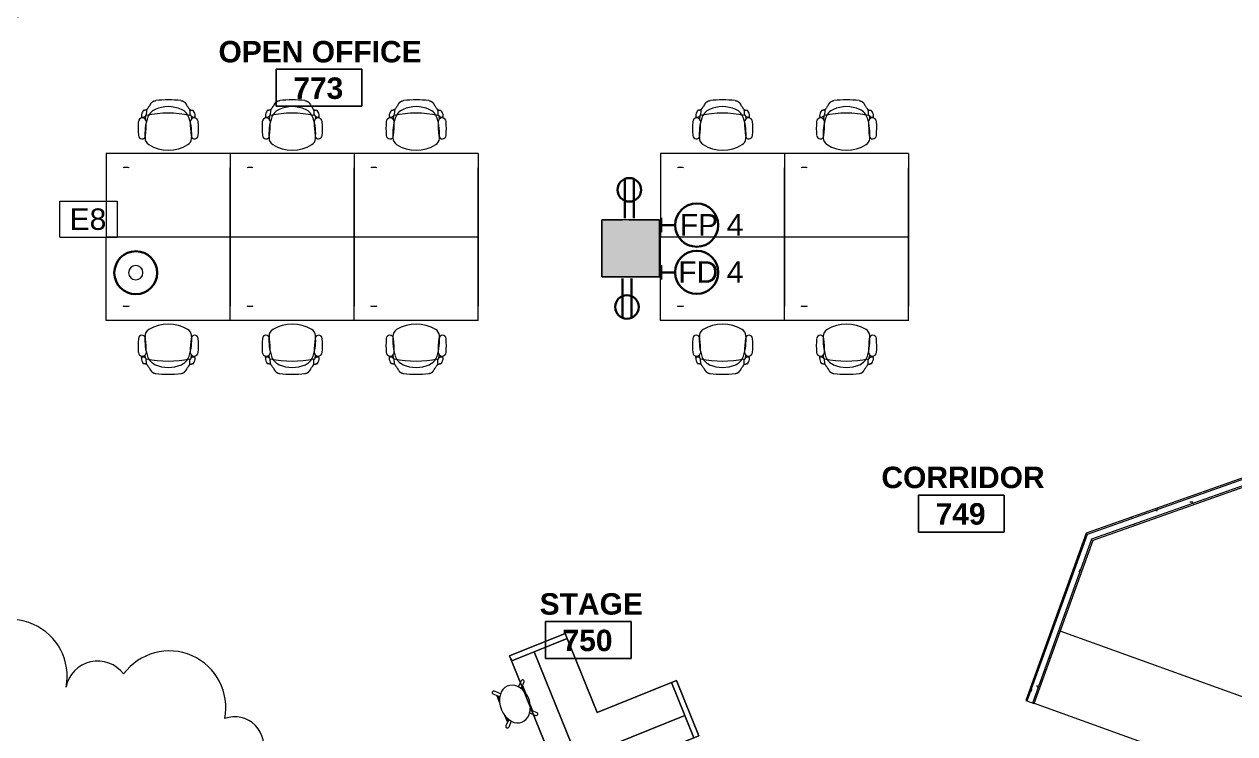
# Model space of a CAD drawing. Header units: inches. Extents: x -2349 to 1043, y -456 to 2193.
# Drawn here: x -1510 to -1003, y 655 to 953 of the extents above; entities that cross this region are included whole.
import ezdxf

# ---------------------------------------------------------------- set-up
doc = ezdxf.new("R2010")
doc.units = ezdxf.units.IN
doc.header["$MEASUREMENT"] = 0
for name, color, linetype, lineweight in [('5033_00_7th-9th Floors_Updated_dwg', 8, 'Continuous', 9), ('A-ANNO-KEYN', 231, 'Continuous', 9), ('A-ANNO-NOTE', 131, 'Continuous', 30), ('A-AREA-IDEN', 2, 'Continuous', 9), ('A-COLS', 52, 'Continuous', 13), ('A-DETL-GENF', 92, 'Continuous', 9), ('A-WALL', 113, 'Continuous', 13), ('A-Wall-Exst', 7, 'Continuous', 9), ('A-WALL-PATT', 111, 'Continuous', 13), ('COLUMN', 7, 'Continuous', 9), ('E-ELEC-FIXT', 91, 'Continuous', 9), ('G-ANNO-REVC', 71, 'Continuous', 9), ('I-FURN', 30, 'Continuous', 9), ('I-WALL', 2, 'Continuous', 13), ('Q-CASE', 31, 'Continuous', 9)]:
    doc.layers.add(name, color=color, linetype=linetype, lineweight=lineweight)
doc.styles.add('Arial', font='arial.ttf', dxfattribs={"height": 9})
doc.styles.add('Swis721 Lt BT', font='swissl.ttf', dxfattribs={"height": 9})
doc.styles.add('Swis721 Lt BT_B', font='', dxfattribs={"height": 9})
doc.styles.get('Swis721 Lt BT_B').set_extended_font_data('Swis721 Lt BT', bold=True)
pattern_1 = [(0, (0, 0), (30.72, 7.68), [1.267, -21.773, 1.267, -21.773, -122.88]), (0, (0, 0), (30.72, 7.68), [-46.08, 1.267, -44.813, 1.267, -21.773, -53.76]), (0, (0, 0), (30.72, 7.68), [-115.2, 1.267, -14.093, 1.267, -37.133]), (120, (11.52, 3.84), (-22.011075, 22.7643), [1.267, -21.773, 1.267, -21.773, -122.88]), (120, (11.52, 3.84), (-22.011075, 22.7643), [-46.08, 1.267, -44.813, 1.267, -21.773, -53.76]), (120, (11.52, 3.84), (-22.011075, 22.7643), [-115.2, 1.267, -14.093, 1.267, -37.133]), (240, (15.36, 19.2), (-8.708925, -30.4443), [1.267, -21.773, 1.267, -21.773, -122.88]), (240, (15.36, 19.2), (-8.708925, -30.4443), [-46.08, 1.267, -44.813, 1.267, -21.773, -53.76]), (240, (15.36, 19.2), (-8.708925, -30.4443), [-115.2, 1.267, -14.093, 1.267, -37.133])]

# ---------------------------------------------------------------- blocks, each defined once
blk = doc.blocks.new('5033_00_7th-9th Floors_Updated_dwg-8585573-7TH FLOOR POWER _ SIGNAL')
at = {"layer": 'A-Wall-Exst'}
blk.add_hatch(color=256, dxfattribs=at).paths.add_polyline_path([(-1244.05, 667), (-1268.05, 667.01), (-1268.03, 691), (-1268.03, 690.98), (-1268.03, 667.01), (-1244.05, 667.01)], flags=0)
for p, q in [((-1268.05, 667.01), (-1268.03, 691)), ((-1268.03, 691), (-1268.03, 690.98)), ((-1268.03, 690.98), (-1268.03, 667.01)), ((-1244.05, 667), (-1268.05, 667.01)), ((-1268.03, 667.01), (-1244.05, 667.01)), ((-1244.05, 667.01), (-1244.05, 667))]:
    blk.add_line(p, q, dxfattribs=at)
at = {"layer": 'COLUMN'}
for p, q in [((-1268.03, 691), (-1259.42, 691)), ((-1259.42, 691), (-1268.03, 691)), ((-1256.67, 691), (-1244.03, 691)), ((-1244.03, 691), (-1256.67, 691)), ((-1244.03, 667), (-1268.03, 667)), ((-1268.03, 667), (-1244.03, 667))]:
    blk.add_line(p, q, dxfattribs=at)
blk = doc.blocks.new('Columns 1 - Columns 1-7118049-7TH FLOOR POWER _ SIGNAL')
at = {"layer": 'A-COLS', "lineweight": 9}
h = blk.add_hatch(color=7, dxfattribs=at)
h.paths.add_polyline_path([(862, -405.11), (861.98, -372.97), (801.98, -351.58), (801.98, -383.71), (861.95, -405.09)], flags=0)
h.paths.add_polyline_path([(994.48, -377), (1004.95, -376.98), (1004.95, -365), (986.95, -365), (986.95, -377), (993.97, -377)], flags=0)
h.paths.add_polyline_path([(514, -281.76), (514, -249.63), (453.98, -228.24), (453.98, -260.37), (513.95, -281.74)], flags=0)
h.paths.add_polyline_path([(166, -158.41), (166, -126.28), (105.98, -104.89), (105.98, -137.02), (165.95, -158.39)], flags=0)
h.paths.add_polyline_path([(-182, -35.06), (-182, -2.93), (-242.02, 18.46), (-242.02, -13.67), (-182.05, -35.04)], flags=0)
h.paths.add_polyline_path([(-1982.09, 88.27), (-1922.03, 109.69), (-1922.03, 140.32), (-1982.09, 118.92), (-1982.06, 97), (-1976.88, 98.83), (-1974.21, 91.29), (-1982.09, 88.5), (-1982.09, 88.41)], flags=0)
h.paths.add_polyline_path([(-530, 88.28), (-530, 120.42), (-590.02, 141.81), (-590.02, 109.68), (-530.05, 88.3)], flags=0)
h.paths.add_polyline_path([(843.95, 109), (843.91, 133), (819.95, 133), (819.95, 109), (840.1, 109)], flags=0)
h.paths.add_polyline_path([(1000.37, 115), (1004.95, 115.02), (1004.95, 127), (986.95, 127), (986.95, 115), (998.45, 115)], flags=0)
h.paths.add_polyline_path([(-1634.06, 211.7), (-1574.03, 233.05), (-1574.03, 264.36), (-1634.06, 242.96), (-1634.06, 211.72)], flags=0)
h.paths.add_polyline_path([(-878.47, 211.8), (-878.47, 243.93), (-938.5, 265.32), (-938.5, 233.19), (-878.52, 211.82)], flags=0)
h.paths.add_polyline_path([(495.95, 232), (495.95, 256), (472.03, 256), (472.03, 232), (492.75, 232)], flags=0)
h.paths.add_polyline_path([(-1286.05, 334.98), (-1268.05, 341.39), (-1268.05, 345.6), (-1256.05, 349.87), (-1244.05, 345.6), (-1244.05, 341.38), (-1226.05, 335.02), (-1226.06, 367), (-1256.05, 377.69), (-1286.05, 367), (-1286.05, 334.99)], flags=0)
h.paths.add_polyline_path([(-2021.16, 351.64), (-2013.01, 374.21), (-2035.58, 382.36), (-2043.73, 359.79), (-2041.62, 359.02)], flags=0)
h.paths.add_polyline_path([(-207.74, 478), (-200.03, 478), (-200.03, 502), (-219.79, 502), (-224.03, 490.27), (-224.03, 478), (-208.32, 478)], flags=0)
h.paths.add_polyline_path([(-224.03, 501.32), (-223.78, 502), (-224.03, 502)], flags=0)
h.paths.add_polyline_path([(-549.3, 601), (-548.03, 601), (-548.03, 625), (-569.15, 625), (-572.03, 617.05), (-572.03, 601), (-556.09, 601)], flags=0)
h.paths.add_polyline_path([(496.2, 601), (496.2, 625), (472.2, 625), (472.2, 601), (492.75, 601)], flags=0)
h.paths.add_polyline_path([(831.97, 601.06), (843.95, 601.08), (843.91, 625.06), (819.95, 625.06), (819.95, 601.06), (831.95, 601.06)], flags=0)
h.paths.add_polyline_path([(999.15, 607.06), (1004.95, 607.08), (1004.95, 619.06), (986.95, 619.06), (986.95, 607.06), (998.45, 607.06)], flags=0)
h.paths.add_polyline_path([(-1887.92, 720.64), (-1879.77, 743.21), (-1902.34, 751.36), (-1910.49, 728.79), (-1899.81, 724.93)], flags=0)
h.paths.add_polyline_path([(-910.74, 724), (-896.03, 724), (-896.03, 748), (-920.67, 748), (-920.67, 724), (-911.68, 724)], flags=0)
h.paths.add_polyline_path([(-1616.03, 724), (-1592.03, 724), (-1592.03, 748), (-1616.03, 748), (-1616.03, 731.5)], flags=0)
h.paths.add_polyline_path([(-1843.5, 843.64), (-1835.35, 866.21), (-1857.93, 874.36), (-1866.08, 851.79), (-1845.61, 844.39)], flags=0)
h.paths.add_polyline_path([(492.75, 847), (496.2, 847), (496.2, 871), (472.2, 871), (472.2, 847), (479.89, 847)], flags=0)
h.paths.add_polyline_path([(-1574.05, 847), (-1574.06, 871), (-1616.19, 871), (-1616.19, 847), (-1576.33, 847)], flags=0)
h.paths.add_polyline_path([(-1268.03, 847.03), (-1243.86, 847.03), (-1243.86, 871), (-1268.03, 871), (-1268.03, 863.81)], flags=0)
h.paths.add_polyline_path([(843.95, 1093), (843.91, 1117), (819.95, 1117), (819.95, 1093), (840.1, 1093)], flags=0)
h.paths.add_polyline_path([(482.08, 1093), (495.95, 1093), (495.95, 1117), (471.83, 1117), (471.83, 1093), (481.27, 1093)], flags=0)
h.paths.add_polyline_path([(-1259.55, 1093.21), (-1244.3, 1093.21), (-1244.3, 1117.25), (-1268.29, 1117.25), (-1268.29, 1093.21), (-1268.07, 1093.21)], flags=0)
h.paths.add_polyline_path([(-1607.55, 1093.21), (-1592.35, 1093.21), (-1592.35, 1117.25), (-1616.3, 1117.25), (-1616.3, 1093.21), (-1616.07, 1093.21)], flags=0)
h.paths.add_polyline_path([(993.95, 1099), (1004.95, 1099.02), (1004.95, 1111), (986.95, 1111), (986.95, 1099), (993.94, 1099)], flags=0)
h.paths.add_polyline_path([(-1594.42, 1339.25), (-1592.3, 1339.25), (-1592.3, 1363.25), (-1616.3, 1363.25), (-1616.3, 1339.25), (-1600.55, 1339.25)], flags=0)
h.paths.add_polyline_path([(-1268.3, 1339.25), (-1244.3, 1339.25), (-1244.3, 1363.25), (-1268.3, 1363.25), (-1268.3, 1343.02)], flags=0)
h.paths.add_polyline_path([(471.95, 1462.86), (495.95, 1462.86), (495.95, 1486.86), (471.95, 1486.86)], flags=0)
h.paths.add_polyline_path([(801.95, 1567), (861.95, 1588.4), (861.95, 1619.14), (850.07, 1619.14), (850, 1619.04), (849.95, 1619.16), (849.95, 1622.86), (801.95, 1605.75), (801.95, 1567.02)], flags=0)
h.paths.add_polyline_path([(-1592.05, 1585.02), (-1592.05, 1609.02), (-1616.05, 1609.02), (-1616.05, 1585.02)], flags=0)
h.paths.add_polyline_path([(-1244.3, 1585.27), (-1244.3, 1609.27), (-1268.3, 1609.27), (-1268.3, 1585.27)], flags=0)
h.paths.add_polyline_path([(-1678.05, 1731.02), (-1654.55, 1731.02), (-1654.55, 1776.02), (-1678.05, 1776.02), (-1678.05, 1772.52), (-1658.05, 1772.52), (-1658.05, 1734.52), (-1678.05, 1734.52)], flags=0)
h.paths.add_polyline_path([(-921.05, 1827.02), (-895.05, 1827.02), (-895.05, 1853.02), (-921.05, 1853.02), (-921.05, 1827.76)], flags=0)
h.paths.add_polyline_path([(496.95, 1827.02), (496.95, 1853.02), (470.95, 1853.02), (470.95, 1827.02), (492.75, 1827.02)], flags=0)
h.paths.add_polyline_path([(148.95, 1827.02), (148.95, 1853.02), (122.95, 1853.02), (122.95, 1827.02), (145.4, 1827.02)], flags=0)
h.paths.add_polyline_path([(-559.8, 1827.02), (-547.04, 1827.02), (-547.04, 1853.02), (-573.04, 1853.02), (-573.04, 1827.02), (-560.05, 1827.02)], flags=0)
h.paths.add_polyline_path([(-214.73, 1827.04), (-199.03, 1827.04), (-199.03, 1853.03), (-225.05, 1853.03), (-225.05, 1827.04), (-214.81, 1827.04)], flags=0)
h.paths.add_polyline_path([(-1604.86, 1828.27), (-1592.3, 1828.27), (-1592.3, 1852.27), (-1600.05, 1852.27), (-1600.05, 2104.82), (-1574.05, 2104.82), (-1574.05, 2138.82), (-1608.05, 2138.82), (-1608.05, 1852.27), (-1616.3, 1852.27), (-1616.3, 1828.27), (-1605.11, 1828.27)], flags=0)
h.paths.add_polyline_path([(-1246.45, 1828.27), (-1244.3, 1828.27), (-1244.3, 1852.27), (-1268.3, 1852.27), (-1268.3, 1828.27), (-1252.55, 1828.27)], flags=0)
h.paths.add_polyline_path([(-1629.95, 1836.02), (-1620.8, 1836.02), (-1620.8, 1844.02), (-1678.05, 1844.02), (-1678.05, 1836.02)], flags=0)
h.paths.add_polyline_path([(861.95, 2100.07), (861.95, 2138.82), (801.95, 2138.82), (801.95, 2110.02), (831.95, 2110.02), (831.95, 2100.07), (853.95, 2100.07)], flags=0)
h.paths.add_polyline_path([(-878.05, 2104.79), (-878.05, 2138.82), (-938.13, 2138.82), (-938.13, 2104.79)], flags=0)
h.paths.add_polyline_path([(-1225.94, 2104.81), (-1225.94, 2138.82), (-1286.03, 2138.82), (-1286.03, 2104.81)], flags=0)
h.paths.add_polyline_path([(165.96, 2104.82), (165.96, 2138.82), (105.95, 2138.82), (105.95, 2104.82)], flags=0)
h.paths.add_polyline_path([(454.05, 2104.82), (513.95, 2104.82), (513.95, 2138.82), (454.05, 2138.82)], flags=0)
h.paths.add_polyline_path([(-590.05, 2104.82), (-530.05, 2104.82), (-530.05, 2138.82), (-590.05, 2138.82)], flags=0)
h.paths.add_polyline_path([(-181.82, 2104.82), (-181.82, 2138.82), (-242.05, 2138.82), (-242.05, 2104.82), (-189.08, 2104.82)], flags=0)
at = {"layer": 'A-COLS', "color": 8, "lineweight": 20}
for p, q in [((-1243.86, 871), (-1268.03, 871)), ((-1268.03, 871), (-1268.03, 847.03)), ((-1243.86, 847.03), (-1243.86, 871)), ((-1268.03, 847.03), (-1243.86, 847.03))]:
    blk.add_line(p, q, dxfattribs=at)
blk = doc.blocks.new('Steelcase - Ology - Desk Electric - Rectangular - 29__ D - 52_ x 35_-7821944-7TH FLOOR POWER _ SIGNAL')
at = {"layer": 'I-FURN'}
for p, q in [((-29, -23.78), (-29, 11.22)), ((23, 11.22), (-29, 11.22)), ((23, -23.78), (23, 11.22)), ((-29, -23.78), (23, -23.78))]:
    blk.add_line(p, q, dxfattribs=at)
blk = doc.blocks.new('Steelcase - Ology - Desk Electric - Base - Rectangular - 29__ D - 34__ W - 76__ W-7821946-7TH FLOOR POWER _ SIGNAL')
at = {"layer": 'I-FURN'}
for p, q in [((-28.68, 11.22), (-28.68, -17.78)), ((13.8, -17.79), (13.8, -17.83)), ((13.8, -17.83), (14.11, -17.9)), ((14.11, -17.9), (16.01, -17.9)), ((16.01, -17.9), (16.31, -17.83)), ((16.31, -17.83), (16.31, -17.79))]:
    blk.add_line(p, q, dxfattribs=at)
blk = doc.blocks.new('Steelcase - Ology - Desk Electric - Rectangular - 29__ D - 52_ x 35_-7821971-7TH FLOOR POWER _ SIGNAL')
at = {"layer": 'I-FURN'}
for p, q in [((-29, 23.78), (-29, -11.22)), ((-29, 23.78), (23, 23.78)), ((23, 23.78), (23, -11.22)), ((23, -11.22), (-29, -11.22))]:
    blk.add_line(p, q, dxfattribs=at)
blk = doc.blocks.new('Steelcase - Ology - Desk Electric - Base - Rectangular - 29__ D - 34__ W - 76__ W-7821973-7TH FLOOR POWER _ SIGNAL')
at = {"layer": 'I-FURN'}
for p, q in [((-28.68, -11.22), (-28.68, 17.78)), ((13.8, 17.83), (14.11, 17.9)), ((13.8, 17.79), (13.8, 17.83)), ((14.11, 17.9), (16.01, 17.9)), ((16.01, 17.9), (16.31, 17.83)), ((16.31, 17.83), (16.31, 17.79))]:
    blk.add_line(p, q, dxfattribs=at)
blk = doc.blocks.new('Steelcase - Ology - Desk Electric - Rectangular - 29__ D - 52_ x 35_-V31-7TH FLOOR POWER _ SIGNAL')
at = {"layer": 'I-FURN'}
for p, q in [((-29, 23.78), (-29, -11.22)), ((-29, 23.78), (23, 23.78)), ((23, 23.78), (23, -11.22)), ((23, -11.22), (-29, -11.22))]:
    blk.add_line(p, q, dxfattribs=at)
blk = doc.blocks.new('Steelcase - Seating - Series 1 - Task Chair - Task Chair-7826190-7TH FLOOR POWER _ SIGNAL')
at = {"layer": 'I-FURN'}
for p, q in [((-10.17, -2.55), (-10.38, -2.55)), ((-9.88, -5.14), (-9.56, -4.85)), ((-9.56, -4.85), (-9.71, -6.23)), ((-9.09, -2.55), (-9.22, -4.65)), ((9.09, -2.55), (9.09, -4.68)), ((9.2, -4.34), (9.09, -4.19)), ((9.88, -5.14), (9.56, -4.85)), ((9.56, -4.85), (9.71, -6.22)), ((10.17, -2.55), (10.38, -2.55)), ((-11.19, -5.22), (-11.25, -5.79)), ((11.19, -5.22), (11.25, -5.79))]:
    blk.add_line(p, q, dxfattribs=at)
for centre, radius, start, end in [((-2.85, -9.17), 7.99, 142.7486, 147.2514), ((-0.12, -48.46), 44.74, 78.1161, 101.7376), ((-3.05, -7.65), 6, 114.254, 162.1001), ((0, -14.41), 13.41, 65.746, 114.254), ((3.05, -7.65), 6, 17.8999, 65.746), ((2.85, -9.17), 7.99, 32.7486, 37.2514), ((22.73, -9.96), 35.4, 175.7229, 184.9987), ((-10.88, -7.44), 1.69, 4.2771, 175.7229), ((11.73, -12.42), 21.53, 162.1001, 184.2769), ((-61.01, -7.05), 51.82, 353.3109, 359.705), ((-12.1, -12.55), 21.92, 355.1341, 17.8999), ((10.88, -7.43), 1.68, 4.515, 180.2888), ((61.01, -7.18), 51.82, 180.2888, 186.6891), ((-22.73, -10.08), 35.4, 355.0013, 4.515), ((-11.04, -13.04), 1.5, 184.9987, 353.3109), ((-6.5, -14.17), 3.24, 177.4671, 238.7484), ((6.5, -14.16), 3.25, 301.2516, 355.7231), ((11.04, -13.04), 1.5, 186.6891, 355.0013), ((0, -3.46), 15.77, 238.7484, 301.2516)]:
    blk.add_arc(centre, radius, start, end, dxfattribs=at)
for centre, major_axis, ratio, start_param, end_param in [((-7.15, 5.5), (0.87, 6.2), 0.154562, 3.399732, 3.701416), ((0.01, -31.09), (37.17, 0.02), 0.886583, 1.427587, 1.713397), ((7.16, 5.51), (-0.87, 6.2), 0.154825, 2.582529, 2.883606), ((-9.53, -4.74), (0.03, 2.1), 0.841362, 1.08627, 1.703617), ((-10.94, -4.92), (-0.004, 0.422), 0.857374, 1.745249, 2.84774), ((-8.59, -6.34), (1.72, 5.94), 0.52706, 1.108678, 1.274239), ((-9.88, -3.86), (0.31, 1.61), 0.651034, 0.76658, 1.051038), ((2.41, 4.34), (12.7, 6.86), 0.060387, 3.254097, 3.377177), ((14.26, 36.92), (23.61, 40.36), 0.024762, 2.883774, 2.945408), ((-4.52, 16.42), (4.45, 18.42), 0.085659, 3.22746, 3.341758), ((-4.27, 16.52), (4.71, 18.52), 0.083254, 3.342674, 3.400954), ((86.51, -0.26), (95.89, 4.54), 0.22439, 2.946156, 2.989179), ((-86.51, -0.11), (-95.89, 4.68), 0.223967, 3.294323, 3.337389), ((4.31, 16.54), (-4.67, 18.53), 0.08384, 2.882769, 2.961473), ((4.62, 16.47), (-4.35, 18.45), 0.086501, 2.96286, 3.053569), ((-14.1, 37.05), (-23.45, 40.49), 0.023763, 3.337899, 3.400622), ((-2.41, 4.34), (-12.7, 6.86), 0.060387, 2.906008, 3.029088), ((9.88, -3.86), (-0.31, 1.61), 0.651034, 5.232147, 5.516606), ((8.59, -6.34), (-1.72, 5.94), 0.52706, 5.008946, 5.174507), ((10.94, -4.92), (0.004, 0.422), 0.857374, 3.435445, 4.537937), ((9.53, -4.74), (-0.03, 2.1), 0.841362, 4.579568, 5.196915), ((-11.02, -3.62), (-0.99, 1.63), 0.718676, 2.427045, 3.274454), ((11.02, -3.62), (0.99, 1.63), 0.718676, 3.008732, 3.85614)]:
    blk.add_ellipse(centre, major_axis=major_axis, ratio=ratio, start_param=start_param, end_param=end_param, dxfattribs=at)
for points, knots in [([(-7.38, 0.17), (-7.35, 0.26), (-7.27, 0.4), (-7.14, 0.56), (-7.05, 0.66), (-6.98, 0.73), (-6.91, 0.8), (-6.83, 0.86), (-6.74, 0.93), (-6.65, 1), (-6.56, 1.06), (-6.46, 1.12), (-6.36, 1.18), (-6.25, 1.24), (-6.14, 1.29), (-5.99, 1.35), (-5.72, 1.45), (-5.46, 1.5), (-5.29, 1.53)], [-1, -1, -1, -1, -0.833333, -0.75, -0.708333, -0.666667, -0.625, -0.583333, -0.541667, -0.5, -0.458333, -0.416667, -0.375, -0.333333, -0.291667, -0.25, -0.166667, 0, 0, 0, 0]), ([(5.29, 1.53), (5.46, 1.51), (5.72, 1.45), (5.99, 1.36), (6.14, 1.29), (6.25, 1.24), (6.36, 1.19), (6.46, 1.13), (6.56, 1.07), (6.65, 1), (6.74, 0.94), (6.83, 0.87), (6.91, 0.8), (6.98, 0.73), (7.05, 0.66), (7.14, 0.57), (7.27, 0.4), (7.35, 0.26), (7.38, 0.18)], [-1, -1, -1, -1, -0.833333, -0.75, -0.708333, -0.666667, -0.625, -0.583333, -0.541667, -0.5, -0.458333, -0.416667, -0.375, -0.333333, -0.291667, -0.25, -0.166667, 0, 0, 0, 0]), ([(-9, -2.35), (-9.06, -2.35), (-9.17, -2.37), (-9.39, -2.4), (-9.6, -2.44), (-9.74, -2.47), (-9.81, -2.49), (-9.84, -2.5), (-9.85, -2.5)], [0, 0, 0, 0, 0.142857, 0.285714, 0.571429, 0.785714, 0.892857, 1, 1, 1, 1]), ([(9, -2.35), (9.06, -2.35), (9.17, -2.37), (9.39, -2.4), (9.6, -2.44), (9.74, -2.47), (9.81, -2.49), (9.84, -2.5), (9.85, -2.5)], [0, 0, 0, 0, 0.142857, 0.285714, 0.571429, 0.785714, 0.892857, 1, 1, 1, 1])]:
    blk.add_open_spline(points, degree=3, knots=knots, dxfattribs=at)
blk = doc.blocks.new('Steelcase - Seating - Series 1 - Task Chair - Task Chair-7826191-7TH FLOOR POWER _ SIGNAL')
at = {"layer": 'I-FURN'}
for p, q in [((-11.19, 5.22), (-11.25, 5.79)), ((-9.88, 5.14), (-9.56, 4.85)), ((-9.56, 4.85), (-9.71, 6.23)), ((9.56, 4.85), (9.71, 6.22)), ((9.88, 5.14), (9.56, 4.85)), ((11.19, 5.22), (11.25, 5.79)), ((-10.17, 2.55), (-10.38, 2.55)), ((-9.09, 2.55), (-9.22, 4.65)), ((9.09, 2.55), (9.09, 4.68)), ((9.2, 4.34), (9.09, 4.19)), ((10.17, 2.55), (10.38, 2.55))]:
    blk.add_line(p, q, dxfattribs=at)
for centre, radius, start, end in [((-6.5, 14.17), 3.24, 121.2516, 182.5329), ((0, 3.46), 15.77, 58.7484, 121.2516), ((6.5, 14.16), 3.25, 4.2769, 58.7484), ((22.73, 9.96), 35.4, 175.0013, 184.2771), ((-11.04, 13.04), 1.5, 6.6891, 175.0013), ((11.73, 12.42), 21.53, 175.7231, 197.8999), ((-61.01, 7.05), 51.82, 0.295, 6.6891), ((-12.1, 12.55), 21.92, 342.1001, 4.8659), ((61.01, 7.18), 51.82, 173.3109, 179.7112), ((11.04, 13.04), 1.5, 4.9987, 173.3109), ((-22.73, 10.08), 35.4, 355.485, 4.9987), ((-10.88, 7.44), 1.69, 184.2771, 355.7229), ((-3.05, 7.65), 6, 197.8999, 245.746), ((3.05, 7.65), 6, 294.254, 342.1001), ((10.88, 7.43), 1.68, 179.7112, 355.485), ((-2.85, 9.17), 7.99, 212.7486, 217.2514), ((-0.12, 48.46), 44.74, 258.2624, 281.8839), ((0, 14.41), 13.41, 245.746, 294.254), ((2.85, 9.17), 7.99, 322.7486, 327.2514)]:
    blk.add_arc(centre, radius, start, end, dxfattribs=at)
for centre, major_axis, ratio, start_param, end_param in [((-10.94, 4.92), (0.004, 0.422), 0.857374, 0.293852, 1.396344), ((-11.02, 3.62), (0.99, 1.63), 0.718676, 6.150324, 6.997733), ((11.02, 3.62), (-0.99, 1.63), 0.718676, 5.568638, 6.416046), ((10.94, 4.92), (-0.004, 0.422), 0.857374, 4.886841, 5.989333), ((-9.53, 4.74), (-0.03, 2.1), 0.841362, 1.437975, 2.055322), ((-8.59, 6.34), (-1.72, 5.94), 0.52706, 1.867354, 2.032914), ((-9.88, 3.86), (-0.31, 1.61), 0.651034, 2.090555, 2.375013), ((2.41, -4.34), (-12.7, 6.86), 0.060387, 6.047601, 6.170681), ((14.26, -36.92), (-23.61, 40.36), 0.024762, 0.196185, 0.257818), ((-4.52, -16.42), (-4.45, 18.42), 0.085659, 6.08302, 6.197318), ((-4.27, -16.52), (-4.71, 18.52), 0.083254, 6.023824, 6.082104), ((86.51, 0.26), (-95.89, 4.54), 0.22439, 0.152414, 0.195437), ((-7.15, -5.5), (-0.87, 6.2), 0.154562, 5.723362, 6.025046), ((7.16, -5.51), (0.87, 6.2), 0.154825, 0.257987, 0.559064), ((-86.51, 0.11), (95.89, 4.68), 0.223967, 6.087389, 6.130455), ((4.31, -16.54), (4.67, 18.53), 0.08384, 0.18012, 0.258824), ((4.62, -16.47), (4.35, 18.45), 0.086501, 0.088023, 0.178733), ((-14.1, -37.05), (23.45, 40.49), 0.023763, 6.024156, 6.086879), ((-2.41, -4.34), (12.7, 6.86), 0.060387, 0.112505, 0.235585), ((9.88, 3.86), (0.31, 1.61), 0.651034, 3.908172, 4.192631), ((8.59, 6.34), (1.72, 5.94), 0.52706, 4.250271, 4.415832), ((9.53, 4.74), (0.03, 2.1), 0.841362, 4.227863, 4.84521), ((0.01, 31.09), (-37.17, 0.02), 0.886583, 1.428196, 1.714006)]:
    blk.add_ellipse(centre, major_axis=major_axis, ratio=ratio, start_param=start_param, end_param=end_param, dxfattribs=at)
for points, knots in [([(-9, 2.35), (-9.06, 2.35), (-9.17, 2.37), (-9.39, 2.4), (-9.6, 2.44), (-9.74, 2.47), (-9.81, 2.49), (-9.84, 2.5), (-9.85, 2.5)], [0, 0, 0, 0, 0.142857, 0.285714, 0.571429, 0.785714, 0.892857, 1, 1, 1, 1]), ([(9, 2.35), (9.06, 2.35), (9.17, 2.37), (9.39, 2.4), (9.6, 2.44), (9.74, 2.47), (9.81, 2.49), (9.84, 2.5), (9.85, 2.5)], [0, 0, 0, 0, 0.142857, 0.285714, 0.571429, 0.785714, 0.892857, 1, 1, 1, 1]), ([(-7.38, -0.17), (-7.35, -0.26), (-7.27, -0.4), (-7.14, -0.56), (-7.05, -0.66), (-6.98, -0.73), (-6.91, -0.8), (-6.83, -0.86), (-6.74, -0.93), (-6.65, -1), (-6.56, -1.06), (-6.46, -1.12), (-6.36, -1.18), (-6.25, -1.24), (-6.14, -1.29), (-5.99, -1.35), (-5.72, -1.45), (-5.46, -1.5), (-5.29, -1.53)], [-1, -1, -1, -1, -0.833333, -0.75, -0.708333, -0.666667, -0.625, -0.583333, -0.541667, -0.5, -0.458333, -0.416667, -0.375, -0.333333, -0.291667, -0.25, -0.166667, 0, 0, 0, 0]), ([(5.29, -1.53), (5.46, -1.51), (5.72, -1.45), (5.99, -1.36), (6.14, -1.29), (6.25, -1.24), (6.36, -1.19), (6.46, -1.13), (6.56, -1.07), (6.65, -1), (6.74, -0.94), (6.83, -0.87), (6.91, -0.8), (6.98, -0.73), (7.05, -0.66), (7.14, -0.57), (7.27, -0.4), (7.35, -0.26), (7.38, -0.18)], [-1, -1, -1, -1, -0.833333, -0.75, -0.708333, -0.666667, -0.625, -0.583333, -0.541667, -0.5, -0.458333, -0.416667, -0.375, -0.333333, -0.291667, -0.25, -0.166667, 0, 0, 0, 0])]:
    blk.add_open_spline(points, degree=3, knots=knots, dxfattribs=at)
blk = doc.blocks.new('Casework 23 - Casework 3-8037858-7TH FLOOR POWER _ SIGNAL')
at = {"layer": 'I-FURN'}
for p, q in [((-1301.04, 679.14), (-1324.38, 669.71)), ((-1324.38, 669.71), (-1301.04, 679.14)), ((-1301.04, 679.14), (-1324.38, 669.71)), ((-1324.38, 669.71), (-1301.04, 679.14)), ((-1323.53, 667.6), (-1300.19, 677.03)), ((-1314.1, 671.41), (-1300.19, 677.03)), ((-1300.19, 677.03), (-1314.1, 671.41)), ((-1300.19, 677.03), (-1314.1, 671.41)), ((-1300.19, 677.03), (-1301.04, 679.14)), ((-1301.04, 679.14), (-1300.19, 677.03)), ((-1287.66, 646.01), (-1301.04, 679.14)), ((-1301.04, 679.14), (-1287.66, 646.01)), ((-1300.19, 677.03), (-1287.66, 646.01)), ((-1287.66, 646.01), (-1300.19, 677.03)), ((-1314.1, 671.41), (-1323.53, 667.6)), ((-1295.94, 626.48), (-1314.1, 671.41)), ((-1314.1, 671.41), (-1295.94, 626.48)), ((-1324.38, 669.71), (-1323.53, 667.6)), ((-1323.53, 667.6), (-1324.38, 669.71)), ((-1324.38, 669.71), (-1301.61, 613.34)), ((-1301.61, 613.34), (-1324.38, 669.71)), ((-1254.36, 659.46), (-1287.66, 646.01)), ((-1287.66, 646.01), (-1254.36, 659.46)), ((-1287.66, 646.01), (-1256.47, 658.61)), ((-1256.47, 658.61), (-1287.66, 646.01)), ((-1254.36, 659.46), (-1256.47, 658.61)), ((-1256.47, 658.61), (-1254.36, 659.46)), ((-1256.47, 658.61), (-1247.08, 635.37)), ((-1250.85, 644.7), (-1256.47, 658.61)), ((-1256.47, 658.61), (-1250.85, 644.7)), ((-1250.85, 644.7), (-1256.47, 658.61)), ((-1244.97, 636.22), (-1254.36, 659.46)), ((-1254.36, 659.46), (-1244.97, 636.22)), ((-1244.97, 636.22), (-1254.36, 659.46)), ((-1254.36, 659.46), (-1244.97, 636.22)), ((-1250.85, 644.7), (-1295.94, 626.48)), ((-1295.94, 626.48), (-1250.85, 644.7)), ((-1247.08, 635.37), (-1250.85, 644.7)), ((-1301.61, 613.34), (-1244.97, 636.22)), ((-1244.97, 636.22), (-1301.61, 613.34)), ((-1247.08, 635.37), (-1244.97, 636.22)), ((-1244.97, 636.22), (-1247.08, 635.37))]:
    blk.add_line(p, q, dxfattribs=at)
blk = doc.blocks.new('Steelcase Coalesse - Enea - Seating - Cafe Stool - Wood - Counter - Wood Seat-V38-7TH FLOOR POWER _ SIGNAL')
at = {"layer": 'I-FURN'}
for p, q in [((-7.42, 12.7), (-8, 13.28)), ((-5.98, 11.26), (-7.42, 12.7)), ((-5.55, 12.7), (-7.07, 14.22)), ((-5.87, 13.02), (-2.62, 13.02)), ((-4.88, 12.03), (-5.55, 12.7)), ((-5.37, 12.52), (-3.95, 12.52)), ((2.84, 13.02), (5.52, 13.02)), ((5.52, 13.02), (2.84, 13.02)), ((5.01, 12.51), (4.14, 12.51)), ((4.73, 12.23), (5.2, 12.7)), ((5.2, 12.7), (6.86, 14.37)), ((5.87, 11.5), (7.07, 12.7)), ((7.07, 12.7), (7.8, 13.43)), ((-6.14, 3.16), (-8.1, 1.19)), ((-5.03, 2.4), (-7.17, 0.26)), ((-6, 1.43), (-2.81, 1.43)), ((-5.5, 1.93), (-4.13, 1.93)), ((2.84, 1.41), (6.02, 1.41)), ((5.52, 1.91), (4.27, 1.91)), ((5.09, 2.34), (7.17, 0.26)), ((6.22, 3.08), (8.1, 1.19))]:
    blk.add_line(p, q, dxfattribs=at)
for centre, radius, start, end in [((-7.53, 13.75), 0.661, 45, 225), ((-2.84, 7.14), 5.17, 132.4441, 231.0996), ((0.11, 3.73), 9.68, 110.9363, 131.6898), ((0.11, 3.73), 9.68, 69.0637, 110.9363), ((0.11, 3.73), 9.68, 48.3551, 69.0637), ((3.13, 7.15), 5.11, 310.0055, 48.1643), ((7.33, 13.9), 0.661, 315, 135), ((-7.64, 0.73), 0.661, 135, 315), ((0.08, 11.08), 10.07, 232.2276, 308.9187), ((7.64, 0.73), 0.661, 225, 45)]:
    blk.add_arc(centre, radius, start, end, dxfattribs=at)
blk = doc.blocks.new('Casework 19 - Casework 3-8570199-7TH FLOOR POWER _ SIGNAL')
at = {"layer": 'Q-CASE'}
for p, q in [((-933.07, 646.79), (-1075.8, 698.35)), ((-1086.71, 668.15), (-943.98, 616.58)), ((-943.98, 616.58), (-933.07, 646.79))]:
    blk.add_line(p, q, dxfattribs=at)
blk = doc.blocks.new('PS - System Furniture Poke-Thru - 120V-8614908-7TH FLOOR POWER _ SIGNAL')
at = {"layer": 'A-DETL-GENF'}
for start, end in [(360, 180), (180, 360)]:
    blk.add_arc((0, 0), 3, start, end, dxfattribs=at)
blk = doc.blocks.new('PS - Power Device _Wall Base_ - Duplex-4862727-7TH FLOOR POWER _ SIGNAL')
at = {"layer": 'E-ELEC-FIXT'}
for p, q in [((-2050.22, 383.66), (-2050.29, 383.48)), ((-2047.7, 382.55), (-2050.29, 383.48)), ((-2047.7, 382.55), (-2047.64, 382.73))]:
    blk.add_line(p, q, dxfattribs=at)
blk = doc.blocks.new('Room Tag - Room Name and Number-3379422-7TH FLOOR POWER _ SIGNAL')
at = {"layer": 'A-AREA-IDEN'}
for p, q in [((-0.1881, -0.1636), (-0.1881, -0.0018)), ((-0.1881, -0.0018), (0.1869, -0.0018)), ((0.1869, -0.0018), (-0.1881, -0.0018)), ((-0.1881, -0.0018), (-0.1881, -0.1636)), ((0.1869, -0.0018), (0.1869, -0.1636)), ((0.1869, -0.1636), (0.1869, -0.0018)), ((0.1869, -0.1636), (-0.1881, -0.1636)), ((-0.1881, -0.1636), (0.1869, -0.1636))]:
    blk.add_line(p, q, dxfattribs=at)
blk = doc.blocks.new('Keynote Tag - Keynote Number - Boxed-135510-7TH FLOOR POWER _ SIGNAL')
at = {"layer": 'A-ANNO-KEYN'}
for p, q in [((-0.125, -0.0792), (-0.125, 0.0781)), ((-0.125, 0.0781), (0.125, 0.0781)), ((0.125, 0.0781), (0.125, -0.0792)), ((-0.125, -0.0792), (0.125, -0.0792))]:
    blk.add_line(p, q, dxfattribs=at)
blk = doc.blocks.new('Family - ___-9745694-7TH FLOOR POWER _ SIGNAL')
at = {"layer": 'G-ANNO-REVC'}
for centre, radius, start, end in [((-1516.08, 679.45), 23.75, 348.7934, 143.5847), ((-1479.48, 672.2), 13.57, 36.9831, 168.7934), ((-1449.53, 666.27), 23.75, 348.7934, 143.5847), ((-1422.05, 650.28), 12.12, 338.4226, 110.2329)]:
    blk.add_arc(centre, radius, start, end, dxfattribs=at)
blk = doc.blocks.new('Family - ___-9750022-7TH FLOOR POWER _ SIGNAL')
at = {"layer": 'G-ANNO-REVC'}
for centre, radius, start, end in [((-1652.44, 1249.25), 20.3, 0, 154.7912), ((-1594.44, 1249.25), 20.3, 0, 154.7912), ((-1536.44, 1249.25), 20.3, 0, 154.7912), ((-1678.54, 1249.25), 11.6, 48.1897, 180), ((-1620.54, 1249.25), 11.6, 48.1897, 180), ((-1562.54, 1249.25), 11.6, 48.1897, 180), ((-1690.14, 1228.72), 20.53, 90, 244.7912), ((-1516.14, 1237.52), 11.73, 318.1897, 90), ((-1516.14, 1211.13), 20.53, 270, 64.7912), ((-1690.14, 1202.33), 11.73, 138.1897, 270), ((-1690.14, 1170.07), 20.53, 90, 244.7912), ((-1516.14, 1178.87), 11.73, 318.1897, 90), ((-1516.14, 1152.48), 20.53, 270, 64.7912), ((-1690.14, 1143.68), 11.73, 138.1897, 270), ((-1690.14, 1111.43), 20.53, 90, 244.7912), ((-1516.14, 1120.22), 11.73, 318.1897, 90), ((-1516.14, 1093.83), 20.53, 270, 64.7912), ((-1690.14, 1085.04), 11.73, 138.1897, 270), ((-1690.14, 1052.78), 20.53, 90, 244.7912), ((-1516.14, 1061.58), 11.73, 318.1897, 90), ((-1516.14, 1035.19), 20.53, 270, 64.7912), ((-1690.14, 1026.39), 11.73, 138.1897, 270), ((-1690.14, 994.14), 20.53, 90, 244.7912), ((-1516.14, 1002.93), 11.73, 318.1897, 90), ((-1516.14, 976.54), 20.53, 270, 64.7912), ((-1690.14, 967.75), 11.73, 138.1897, 270), ((-1669.84, 956.02), 20.3, 180, 334.7912), ((-1643.74, 956.02), 11.6, 228.1897, 0), ((-1611.84, 956.02), 20.3, 180, 334.7912), ((-1585.74, 956.02), 11.6, 228.1897, 0), ((-1553.84, 956.02), 20.3, 180, 334.7912), ((-1527.74, 956.02), 11.6, 228.1897, 0)]:
    blk.add_arc(centre, radius, start, end, dxfattribs=at)

msp = doc.modelspace()

# ---------------------------------------------------------------- hatches: boundary and pattern name
at = {"layer": 'A-WALL-PATT', "lineweight": 9}
h = msp.add_hatch(dxfattribs=at)
h.set_pattern_fill('FP_1', color=256, style=0, pattern_type=2)
h.set_pattern_definition(pattern_1)
h.paths.add_polyline_path([(-1065.54, 735.96), (-910.75, 790.77), (-914.49, 792.09), (-1064.44, 739), (-1065.42, 736.28)], flags=0)
h = msp.add_hatch(dxfattribs=at)
h.set_pattern_fill('FP_1', color=256, style=0, pattern_type=2)
h.set_pattern_definition(pattern_1)
h.paths.add_polyline_path([(-1065.2, 738.73), (-910.74, 793.42), (-911.68, 793.75), (-1064.92, 739.49), (-1065.1, 739)], flags=0)
h = msp.add_hatch(dxfattribs=at)
h.set_pattern_fill('FP_1', color=256, style=0, pattern_type=2)
h.set_pattern_definition(pattern_1)
h.paths.add_polyline_path([(-1062.76, 736.28), (-910.74, 790.1), (-911.68, 790.43), (-1062.49, 737.04), (-1062.66, 736.55)], flags=0)
h = msp.add_hatch(dxfattribs=at)
h.set_pattern_fill('FP_1', color=256, style=0, pattern_type=2)
h.set_pattern_definition(pattern_1)
h.paths.add_polyline_path([(-1087.34, 668.23), (-1062.49, 737.04), (-1065.54, 735.96), (-1089.7, 669.08)], flags=0)
h = msp.add_hatch(dxfattribs=at)
h.set_pattern_fill('FP_1', color=256, style=0, pattern_type=2)
h.set_pattern_definition(pattern_1)
h.paths.add_polyline_path([(-1086.76, 668.02), (-1062, 736.55), (-1062.76, 736.28), (-1087.34, 668.23)], flags=0)

# ---------------------------------------------------------------- linework, layer by layer
at = {"layer": 'A-ANNO-NOTE'}
for p, q in [((-1258.47, 871.65), (-1258.47, 888.18)), ((-1258.47, 871.65), (-1258.47, 888.18)), ((-1254.64, 871.65), (-1254.64, 888.18)), ((-1243.21, 865.78), (-1243.21, 871.78)), ((-1243.21, 868.78), (-1237.35, 868.78)), ((-1243.21, 845.96), (-1243.21, 851.96)), ((-1243.21, 848.96), (-1237.35, 848.96)), ((-1259.45, 846.38), (-1259.45, 829.85)), ((-1255.62, 846.38), (-1255.62, 829.85)), ((-1255.62, 846.38), (-1255.62, 829.85))]:
    msp.add_line(p, q, dxfattribs=at)
for centre, radius in [((-1256.55, 883.61), 4.95), ((-1228.28, 868.78), 9.07), ((-1463.54, 848.81), 9), ((-1228.28, 848.96), 9.07), ((-1257.54, 834.42), 4.95)]:
    msp.add_circle(centre, radius, dxfattribs=at)
at = {"layer": 'A-WALL'}
for p, q in [((-1064.44, 739), (-910.74, 793.42)), ((-1062.49, 737.04), (-910.74, 790.77)), ((-1089.7, 669.08), (-1064.44, 739)), ((-1087.34, 668.23), (-1062.49, 737.04))]:
    msp.add_line(p, q, dxfattribs=at)
at = {"layer": 'I-WALL'}
for p, q in [((-910.74, 794.08), (-1064.92, 739.49)), ((-1062, 736.55), (-910.74, 790.1)), ((-1064.92, 739.49), (-1090.28, 669.29)), ((-1086.76, 668.02), (-1062, 736.55)), ((-1090.28, 669.29), (-1086.76, 668.02))]:
    msp.add_line(p, q, dxfattribs=at)

# ---------------------------------------------------------------- block references
at = {"layer": '5033_00_7th-9th Floors_Updated_dwg', "color": 7}
msp.add_blockref('5033_00_7th-9th Floors_Updated_dwg-8585573-7TH FLOOR POWER _ SIGNAL', (0, 180.02), dxfattribs=at)
at = {"layer": 'A-ANNO-KEYN', "xscale": 95.99999999999994, "yscale": 95.99999999999994, "zscale": 95.99999999999994}
msp.add_blockref('Keynote Tag - Keynote Number - Boxed-135510-7TH FLOOR POWER _ SIGNAL', (-1483.38, 871.33), dxfattribs=at)
at = {"layer": 'A-AREA-IDEN', "xscale": 95.99999999999994, "yscale": 95.99999999999994, "zscale": 95.99999999999994}
for p in [(-1386.61, 934.37), (-1117.2, 755.66), (-1273.67, 702.55)]:
    msp.add_blockref('Room Tag - Room Name and Number-3379422-7TH FLOOR POWER _ SIGNAL', p, dxfattribs=at)
at = {"layer": 'A-COLS', "lineweight": 9}
msp.add_blockref('Columns 1 - Columns 1-7118049-7TH FLOOR POWER _ SIGNAL', (0, 0), dxfattribs=at)
at = {"layer": 'E-ELEC-FIXT', "rotation": 199.8540428844772}
msp.add_blockref('PS - Power Device _Wall Base_ - Duplex-4862727-7TH FLOOR POWER _ SIGNAL', (-3315.33, 535.55), dxfattribs=at)
at = {"layer": 'E-ELEC-FIXT'}
msp.add_blockref('PS - System Furniture Poke-Thru - 120V-8614908-7TH FLOOR POWER _ SIGNAL', (-1463.54, 848.81), dxfattribs=at)
at = {"layer": 'G-ANNO-REVC'}
for name in ['Family - ___-9750022-7TH FLOOR POWER _ SIGNAL', 'Family - ___-9745694-7TH FLOOR POWER _ SIGNAL']:
    msp.add_blockref(name, (0, 0), dxfattribs=at)
at = {"layer": 'I-FURN'}
for name, p in [('Steelcase - Seating - Series 1 - Task Chair - Task Chair-7826190-7TH FLOOR POWER _ SIGNAL', (-1449.9, 919.52)), ('Steelcase - Seating - Series 1 - Task Chair - Task Chair-7826190-7TH FLOOR POWER _ SIGNAL', (-1397.9, 919.52)), ('Steelcase - Seating - Series 1 - Task Chair - Task Chair-7826190-7TH FLOOR POWER _ SIGNAL', (-1345.94, 919.52)), ('Steelcase - Seating - Series 1 - Task Chair - Task Chair-7826190-7TH FLOOR POWER _ SIGNAL', (-1217.4, 919.52)), ('Steelcase - Seating - Series 1 - Task Chair - Task Chair-7826190-7TH FLOOR POWER _ SIGNAL', (-1165.44, 919.52)), ('Steelcase - Seating - Series 1 - Task Chair - Task Chair-7826191-7TH FLOOR POWER _ SIGNAL', (-1449.9, 808.02)), ('Steelcase - Seating - Series 1 - Task Chair - Task Chair-7826191-7TH FLOOR POWER _ SIGNAL', (-1397.9, 808.02)), ('Steelcase - Seating - Series 1 - Task Chair - Task Chair-7826191-7TH FLOOR POWER _ SIGNAL', (-1345.94, 808.02)), ('Steelcase - Seating - Series 1 - Task Chair - Task Chair-7826191-7TH FLOOR POWER _ SIGNAL', (-1217.4, 808.02)), ('Steelcase - Seating - Series 1 - Task Chair - Task Chair-7826191-7TH FLOOR POWER _ SIGNAL', (-1165.44, 808.02)), ('Casework 23 - Casework 3-8037858-7TH FLOOR POWER _ SIGNAL', (17.65, 18.23))]:
    msp.add_blockref(name, p, dxfattribs=at)
for name, p, rotation in [('Steelcase - Ology - Desk Electric - Rectangular - 29__ D - 52_ x 35_-7821944-7TH FLOOR POWER _ SIGNAL', (-1452.9, 875.03), 180), ('Steelcase - Ology - Desk Electric - Rectangular - 29__ D - 52_ x 35_-7821944-7TH FLOOR POWER _ SIGNAL', (-1400.9, 875.03), 180), ('Steelcase - Ology - Desk Electric - Rectangular - 29__ D - 52_ x 35_-7821944-7TH FLOOR POWER _ SIGNAL', (-1348.94, 875.03), 180), ('Steelcase - Ology - Desk Electric - Rectangular - 29__ D - 52_ x 35_-7821944-7TH FLOOR POWER _ SIGNAL', (-1220.4, 875.03), 180), ('Steelcase - Ology - Desk Electric - Rectangular - 29__ D - 52_ x 35_-7821944-7TH FLOOR POWER _ SIGNAL', (-1168.44, 875.03), 180), ('Steelcase - Ology - Desk Electric - Base - Rectangular - 29__ D - 34__ W - 76__ W-7821946-7TH FLOOR POWER _ SIGNAL', (-1452.58, 875.03), 180), ('Steelcase - Ology - Desk Electric - Base - Rectangular - 29__ D - 34__ W - 76__ W-7821946-7TH FLOOR POWER _ SIGNAL', (-1400.58, 875.03), 180), ('Steelcase - Ology - Desk Electric - Base - Rectangular - 29__ D - 34__ W - 76__ W-7821946-7TH FLOOR POWER _ SIGNAL', (-1348.62, 875.03), 180), ('Steelcase - Ology - Desk Electric - Base - Rectangular - 29__ D - 34__ W - 76__ W-7821946-7TH FLOOR POWER _ SIGNAL', (-1220.08, 875.03), 180), ('Steelcase - Ology - Desk Electric - Base - Rectangular - 29__ D - 34__ W - 76__ W-7821946-7TH FLOOR POWER _ SIGNAL', (-1168.12, 875.03), 180), ('Steelcase - Ology - Desk Electric - Rectangular - 29__ D - 52_ x 35_-V31-7TH FLOOR POWER _ SIGNAL', (-1452.9, 852.59), 180), ('Steelcase - Ology - Desk Electric - Base - Rectangular - 29__ D - 34__ W - 76__ W-7821973-7TH FLOOR POWER _ SIGNAL', (-1452.58, 852.59), 180), ('Steelcase - Ology - Desk Electric - Rectangular - 29__ D - 52_ x 35_-7821971-7TH FLOOR POWER _ SIGNAL', (-1400.9, 852.59), 180), ('Steelcase - Ology - Desk Electric - Base - Rectangular - 29__ D - 34__ W - 76__ W-7821973-7TH FLOOR POWER _ SIGNAL', (-1400.58, 852.59), 180), ('Steelcase - Ology - Desk Electric - Rectangular - 29__ D - 52_ x 35_-7821971-7TH FLOOR POWER _ SIGNAL', (-1348.94, 852.59), 180), ('Steelcase - Ology - Desk Electric - Base - Rectangular - 29__ D - 34__ W - 76__ W-7821973-7TH FLOOR POWER _ SIGNAL', (-1348.62, 852.59), 180), ('Steelcase - Ology - Desk Electric - Rectangular - 29__ D - 52_ x 35_-7821971-7TH FLOOR POWER _ SIGNAL', (-1220.4, 852.59), 180), ('Steelcase - Ology - Desk Electric - Base - Rectangular - 29__ D - 34__ W - 76__ W-7821973-7TH FLOOR POWER _ SIGNAL', (-1220.08, 852.59), 180), ('Steelcase - Ology - Desk Electric - Rectangular - 29__ D - 52_ x 35_-7821971-7TH FLOOR POWER _ SIGNAL', (-1168.44, 852.59), 180), ('Steelcase - Ology - Desk Electric - Base - Rectangular - 29__ D - 34__ W - 76__ W-7821973-7TH FLOOR POWER _ SIGNAL', (-1168.12, 852.59), 180), ('Steelcase Coalesse - Enea - Seating - Cafe Stool - Wood - Counter - Wood Seat-V38-7TH FLOOR POWER _ SIGNAL', (-1311.22, 665.14), 291.9999999999983)]:
    msp.add_blockref(name, p, dxfattribs=dict(at, rotation=rotation))
at = {"layer": 'Q-CASE'}
msp.add_blockref('Casework 19 - Casework 3-8570199-7TH FLOOR POWER _ SIGNAL', (0, 0), dxfattribs=at)

# ---------------------------------------------------------------- texts
at = {"layer": 'A-ANNO-KEYN', "insert": (-1491.28, 875.78), "char_height": 9, "width": 18.786, "attachment_point": 1, "style": 'Arial'}
msp.add_mtext('E8', dxfattribs=at)
at = {"layer": 'A-ANNO-NOTE', "lineweight": 9, "char_height": 9, "attachment_point": 1, "style": 'Swis721 Lt BT'}
for s, insert, width in [('FP', (-1235.38, 873.42), 18.18), ('4', (-1215.67, 873.42), 8.181), ('FD', (-1236.01, 853.6), 19.695), ('4', (-1215.67, 853.6), 8.181)]:
    msp.add_mtext(s, dxfattribs=dict(at, insert=insert, width=width))
at = {"layer": 'A-AREA-IDEN', "char_height": 9, "attachment_point": 1, "style": 'Swis721 Lt BT_B'}
for s, insert, width in [('OPEN OFFICE', (-1428.85, 946.09), 102.111), ('773', (-1397.51, 930.77), 25.452), ('CORRIDOR', (-1150.81, 767.38), 81.204), ('749', (-1128.1, 752.06), 25.452), ('STAGE', (-1294.16, 714.27), 49.389), ('750', (-1284.56, 698.95), 25.452)]:
    msp.add_mtext(s, dxfattribs=dict(at, insert=insert, width=width))

doc.saveas('drawing.dxf')
